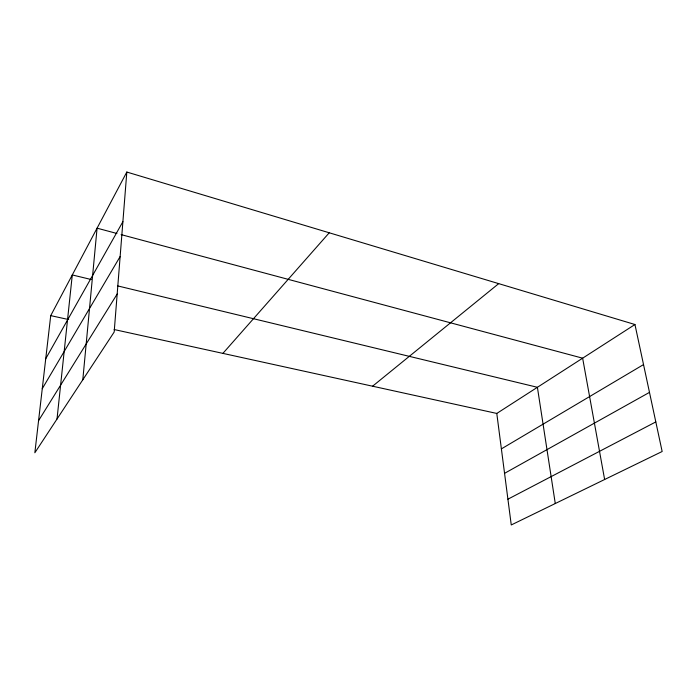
<?xml version="1.0" encoding="UTF-8"?>
<svg xmlns="http://www.w3.org/2000/svg" width="697" height="697" viewBox="0 0 697 697"><rect width="100%" height="100%" fill="white"/><g stroke="black" fill="none" stroke-linecap="round" stroke-linejoin="round"><path stroke-width="1.05" d="M126.819 172.046L114.169 332.042L34.85 452.762L50.724 315.628L126.819 172.046L634.95 324.514L662.15 451.508L511.258 524.954L496.787 413.443L634.95 324.514M82.804 379.787L97.075 228.172L116.93 233.486M57.015 419.028L72.288 274.949L91.246 279.523M45.732 358.728L122.899 221.663M42.264 388.708L120.137 256.54M38.562 420.666L117.174 294.038M222.901 353.388L329.237 232.781M372.581 386.208L498.695 283.635M501.387 448.885L643.531 364.583M504.558 473.333L649.482 392.376M507.913 499.191L655.807 421.92M50.724 315.628L68.689 319.566M114.142 329.533L496.787 413.443M117.584 285.883L537.404 387.297L555.274 503.53M121.104 234.61L582.64 358.188L604.63 479.51"/></g></svg>
